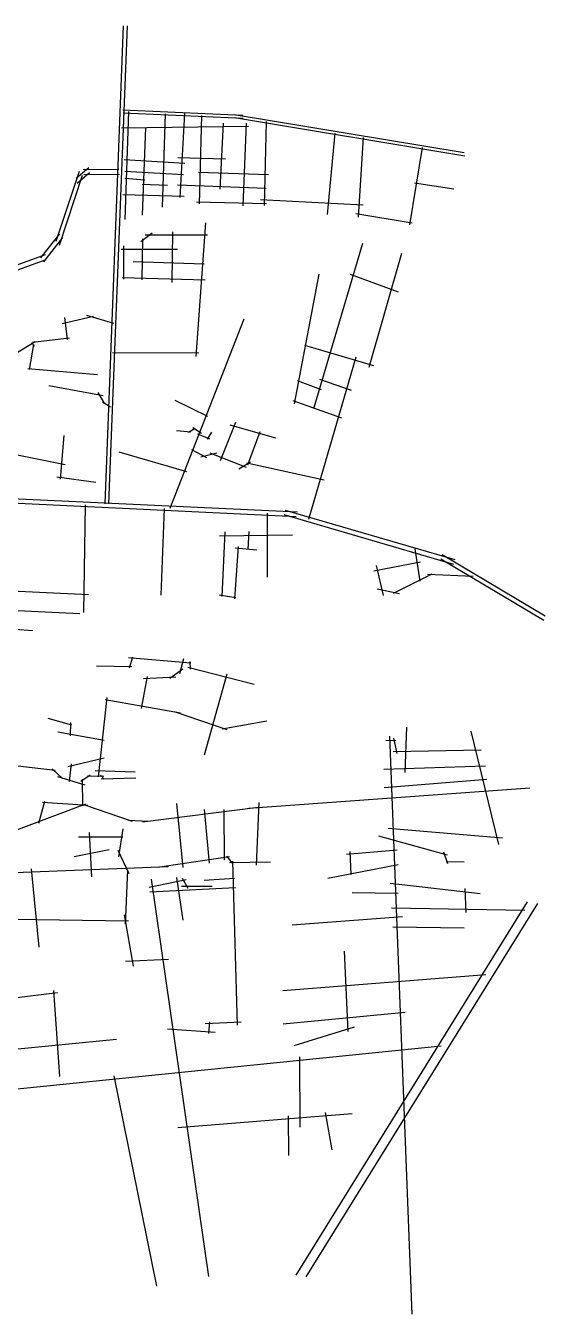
# Model space of a CAD drawing. Header units: metres. Extents: x 63680 to 71417, y 2014 to 6831.
# Drawn here: x 69486 to 71417, y 2014 to 6799 of the extents above; entities that cross this region are included whole.
import ezdxf

# ---------------------------------------------------------------- set-up
doc = ezdxf.new("R2010")
doc.units = ezdxf.units.M
doc.header["$MEASUREMENT"] = 0
doc.layers.add('路网', color=2, linetype='Continuous')

msp = doc.modelspace()

# ---------------------------------------------------------------- linework, layer by layer
at = {"layer": '路网'}
for p, q in [((69780.5, 5023.9), (69849.3, 6799.2)), ((69794.9, 5023.9), (69863.7, 6799.2)), ((69846.3, 6487.3), (70292.6, 6467.6)), ((69847.7, 6475.3), (70294, 6455.7)), ((69856, 6079.3), (69868.9, 6480.8)), ((69994.3, 6125.2), (70005, 6471.5)), ((70075.7, 6472.9), (70059.1, 6161.5)), ((70138.8, 6465.8), (70131, 6137.8)), ((70259.9, 6469.8), (71115.9, 6328.1)), ((69841.6, 6420.7), (70313.9, 6426.1)), ((69919.4, 6095.3), (69932.8, 6421.9)), ((70208.6, 6192.7), (70221.2, 6437.8)), ((70261.3, 6457.9), (71117.3, 6316.1)), ((70304.5, 6437.1), (70292.8, 6130.7)), ((70379.9, 6443.6), (70371.8, 6131.7)), ((70608, 6097.7), (70636.1, 6400.8)), ((70723.2, 6088.1), (70741.6, 6384.6)), ((70913.9, 6059.5), (70960.2, 6346.6)), ((69673.8, 6233.4), (69720, 6272.9)), ((69851.3, 6301.9), (70077, 6289.3)), ((70051.4, 6309.9), (70228.8, 6304.4)), ((69599.3, 5998.6), (69685.1, 6259.1)), ((69610.9, 5984.2), (69696.7, 6244.7)), ((69676.4, 6214.7), (69722.6, 6254.2)), ((69699.6, 6265.7), (69832.1, 6266.3)), ((69702.1, 6247), (69834.7, 6247.6)), ((69854.1, 6259), (70072.4, 6247.1)), ((69854.4, 6233.3), (69928.7, 6227.4)), ((70128, 6255.6), (70388.5, 6247)), ((69918.4, 6211.4), (70013.1, 6207)), ((70049.7, 6208.1), (70379.6, 6196.3)), ((70930.8, 6215.7), (71077, 6193.5)), ((69846.2, 6172.4), (70074.6, 6166.1)), ((70120.1, 6144.8), (70381.2, 6139.3)), ((70357.8, 6154.5), (70740, 6134.5)), ((70713.2, 6102.2), (70922.4, 6066.8)), ((69914, 5997.8), (69956, 6030.7)), ((70031, 6033.7), (70028.6, 5846.1)), ((70118.9, 5571), (70154.7, 6067.8)), ((69541.9, 5937.3), (69612.4, 6026.9)), ((69553.5, 5922.9), (69624.1, 6012.5)), ((69850.6, 5858.3), (69850, 5982)), ((69919.5, 6008.1), (69917, 5855.9)), ((69929.8, 6022.8), (70161.4, 6022.2)), ((70556, 5377.9), (70738.5, 5992.2)), ((69440.3, 5906.4), (69559, 5949.2)), ((69840.2, 5969.2), (70049.3, 5969.2)), ((70762.1, 5530.6), (70883.9, 5954.4)), ((69442.9, 5887.6), (69561.6, 5930.5)), ((69884.7, 5924.1), (70148.6, 5914.4)), ((69845.7, 5864.4), (70152.9, 5855.3)), ((70485.1, 5395), (70576.1, 5876.1)), ((70692.2, 5876.2), (70870.6, 5811.1)), ((69620.7, 5693.4), (69737.3, 5720.8)), ((69630.4, 5715.1), (69639.4, 5633.8)), ((69711.8, 5724.9), (69811.6, 5694.1)), ((70022.1, 5007.7), (70297.1, 5710.4)), ((69448.1, 5582.1), (69521.3, 5626.7)), ((69500.3, 5522), (69516, 5615.7)), ((69507.8, 5621.8), (69517.9, 5608.7)), ((69510.4, 5623.7), (69648.4, 5640.5)), ((70522.4, 5613.3), (70778.3, 5537.2)), ((69808, 5585.5), (70129.5, 5584.5)), ((70537.9, 4966.7), (70713.6, 5570)), ((69494.2, 5526.5), (69753.1, 5504.4)), ((69572.1, 5462.6), (69773.2, 5425.8)), ((70495, 5481.2), (70584, 5448.7)), ((70577.6, 5486), (70695.2, 5445.6)), ((69753.5, 5436.6), (69779, 5395.6)), ((70039.9, 5409), (70162, 5349.1)), ((69770.9, 5402.6), (69800.7, 5384)), ((70478.3, 5407.6), (70659.8, 5342.7)), ((70210.3, 5185.1), (70267.1, 5326.9)), ((70244.4, 5316.7), (70414.7, 5269)), ((69615.6, 5115.2), (69628.6, 5277.6)), ((70045.6, 5296.2), (70099.1, 5291.4)), ((70090.5, 5290.3), (70115.7, 5304.7)), ((70106.4, 5307.1), (70139.6, 5286.1)), ((70123.9, 5284), (70168.6, 5264.5)), ((70161.3, 5264.1), (70177, 5290)), ((70310.8, 5168.1), (70356.8, 5291.7)), ((69321.4, 5232.9), (69632.2, 5169.8)), ((69831.8, 5216.2), (70083.9, 5143.8)), ((70101.7, 5225.9), (70157.4, 5195.4)), ((70136.4, 5197.9), (70195.7, 5212.8)), ((70170.5, 5212.8), (70305.7, 5159.9)), ((70277.9, 5153.3), (70321.6, 5180)), ((70307.8, 5175.6), (70594.6, 5113.3)), ((69601.4, 5123.4), (69746.8, 5104.5)), ((68419.2, 5075.2), (70490.8, 4977)), ((68423.9, 5091.8), (70495.5, 4993.6)), ((69701.8, 4619.9), (69708.5, 5020)), ((70000.5, 5006.3), (69987.5, 4683.8)), ((70383.2, 4988.3), (70382.7, 4751.3)), ((70445.5, 4983.6), (71075.4, 4800.1)), ((70450.2, 5000.1), (71080.1, 4816.7)), ((70206, 4904.3), (70477.7, 4908.4)), ((70226.4, 4919), (70214.1, 4679.2)), ((70314.5, 4921.4), (70311.3, 4854.6)), ((70275.8, 4865.6), (70261.4, 4670.9)), ((70264.5, 4860), (70344.6, 4852.4)), ((70932.4, 4855.9), (70950.9, 4736.9)), ((71033.7, 4835.4), (71416.7, 4607.5)), ((70779.5, 4774.8), (70952.8, 4808.2)), ((70788, 4794.9), (70814, 4683.2)), ((71029, 4818.8), (71412, 4590.9)), ((70852.6, 4691.6), (70996.8, 4763.5)), ((70978.6, 4761.8), (71149.3, 4754.5)), ((68867.3, 4725.5), (69719.1, 4687.1)), ((70791.7, 4708.1), (70875.5, 4691.1)), ((70205.1, 4685.1), (70266.9, 4676.1)), ((69455.1, 4628), (69687.3, 4616)), ((69108.3, 4580.7), (69512, 4553.6)), ((69867.5, 4452.9), (70099.2, 4433.2)), ((69871.9, 4414.6), (69884.3, 4455.6)), ((69749.1, 4422.4), (69880.7, 4419.4)), ((70020.8, 4375.5), (70069.5, 4411)), ((70058.6, 4392.9), (70073.5, 4449.3)), ((70087.9, 4417.3), (70334.3, 4354.2)), ((70095.9, 4438), (70097.4, 4410.1)), ((69916.2, 4263.7), (69938.6, 4382.3)), ((69924, 4375), (70044.2, 4381.3)), ((70149.7, 4091.6), (70234.1, 4392)), ((69756.7, 4009.3), (69788.1, 4303.8)), ((69781.5, 4297.3), (70061.5, 4247.3)), ((69568.3, 4227.8), (69656.3, 4202.2)), ((70041.4, 4251.4), (70233.4, 4185)), ((70216.5, 4188.1), (70382.2, 4217.5)), ((69605.4, 4176.5), (69777.7, 4145.6)), ((69651.9, 4211.2), (69651.3, 4162.3)), ((70895.7, 4025.7), (70901.7, 4194.4)), ((71139.8, 4179.6), (71242.8, 3758.5)), ((70824.7, 4145.9), (70861.9, 4144.2)), ((70922.3, 2013.7), (70838.6, 4160.6)), ((70853.3, 4153.7), (70864.5, 4095.8)), ((69642, 4047.5), (69777.9, 4080.5)), ((70851.5, 4103.5), (71178.7, 4110.5)), ((69456.7, 4050.4), (69595.2, 4035)), ((69584.6, 4038.8), (69622.7, 4002.9)), ((69648, 3992.2), (69656.4, 4058.4)), ((69743.7, 4032.7), (69892.1, 4027.9)), ((70816.9, 4037.8), (71194.3, 4050.8)), ((69603.3, 4010.9), (69705.6, 3979.7)), ((69691.2, 3994), (69725.6, 4016.7)), ((69697.6, 3901.6), (69697.3, 4001.2)), ((69715.3, 4013.9), (69776.2, 4012.1)), ((69764.1, 4016.2), (69777.1, 4000.9)), ((69766, 4002.8), (69895.1, 4006)), ((70817.8, 3969.5), (71199.5, 4001.5)), ((70314.8, 3893.7), (71360, 3968.4)), ((69382.6, 3786.5), (69709.4, 3909.5)), ((69534.9, 3837.1), (69557.1, 3919.3)), ((69548.5, 3915.6), (69717, 3903.9)), ((69704.6, 3905.3), (69881.9, 3844.8)), ((69920.4, 3843.1), (70350.3, 3897.4)), ((70046.2, 3910.5), (70070.1, 3672.9)), ((70148.7, 3888), (70167.1, 3688.6)), ((70222.5, 3888.7), (70223.2, 3700.9)), ((70352.2, 3913.7), (70341.9, 3681.8)), ((69868, 3848.1), (69940.2, 3844.7)), ((69681.4, 3787.2), (69847, 3787.2)), ((69721.8, 3803.4), (69730.6, 3638.6)), ((69846.3, 3816.1), (69830.2, 3712.6)), ((70796.4, 3790.1), (71052, 3720.1)), ((70832.5, 3819), (71257.5, 3782.7)), ((69665.3, 3713.3), (69795.8, 3739.5)), ((69828.1, 3736.8), (69869.2, 3650.7)), ((70678, 3722.4), (70866.4, 3738.9)), ((69975.3, 3673.6), (70243.7, 3713.7)), ((70232.6, 3714.9), (70254.4, 3687.5)), ((70243.7, 3691.4), (70395.9, 3693.5)), ((70254.8, 3696.5), (70271.6, 3086.8)), ((70690.2, 3732), (70694.6, 3647.4)), ((71038.3, 3730.5), (71053.1, 3687.9)), ((71048.6, 3695), (71115.1, 3693.5)), ((69208.3, 3645.5), (70014.9, 3677)), ((69506.5, 3667.6), (69534.4, 3377.4)), ((69864.2, 3664.8), (69855.6, 3461.8)), ((70608.2, 3633.5), (70869.9, 3684)), ((69944.3, 3600.2), (70082.4, 3628.1)), ((69946.6, 3583), (70264.9, 3599.1)), ((69952.1, 3629.7), (70165.4, 2154.2)), ((70046.6, 3635.8), (70069.6, 3477.4)), ((70064.8, 3603.2), (70179.2, 3604.1)), ((70067.5, 3633.5), (70088.8, 3596.5)), ((70148.5, 3626.3), (70261.6, 3633.1)), ((70840.9, 3614.3), (71175.2, 3576.1)), ((71117.7, 3594.9), (71121, 3505.9)), ((70490.4, 2158.8), (71350.9, 3545.1)), ((70698.6, 3579.5), (70869.7, 3577.8)), ((69852.1, 3497.5), (69885, 3305.9)), ((70528.6, 2152.4), (71389.1, 3538.8)), ((70845.2, 3522.7), (71341.1, 3513.9)), ((69440, 3481.1), (69867.8, 3474.6)), ((70476.5, 3459.9), (70885.7, 3491.2)), ((70849.7, 3452.8), (71114.8, 3449.3)), ((70669.5, 3362.4), (70683, 3064.1)), ((69856.1, 3325), (70016.9, 3333)), ((70441.9, 3216.5), (71196.4, 3275.3)), ((69391.6, 3182.7), (69604.4, 3208.8)), ((69589, 3216), (69611.8, 2896)), ((70442.9, 3092.8), (70896.2, 3136)), ((70012.5, 3073.6), (70189.4, 3061.7)), ((70153.2, 3093.1), (70286.3, 3100)), ((70169.2, 3100), (70165.1, 3056.9)), ((70483.3, 3012), (70707.3, 3081.2)), ((69191.8, 2973.1), (69823.4, 3035.6)), ((68570.6, 2761.4), (71029.8, 3009.9)), ((70503.1, 2969.4), (70504.9, 2708.8)), ((69812.8, 2898.7), (69971.8, 2118)), ((70050.6, 2707.7), (70699.1, 2759)), ((70460.7, 2750.9), (70462.5, 2603.5)), ((70598.4, 2762.5), (70623.5, 2624.2))]:
    msp.add_line(p, q, dxfattribs=at)

doc.saveas('drawing.dxf')
